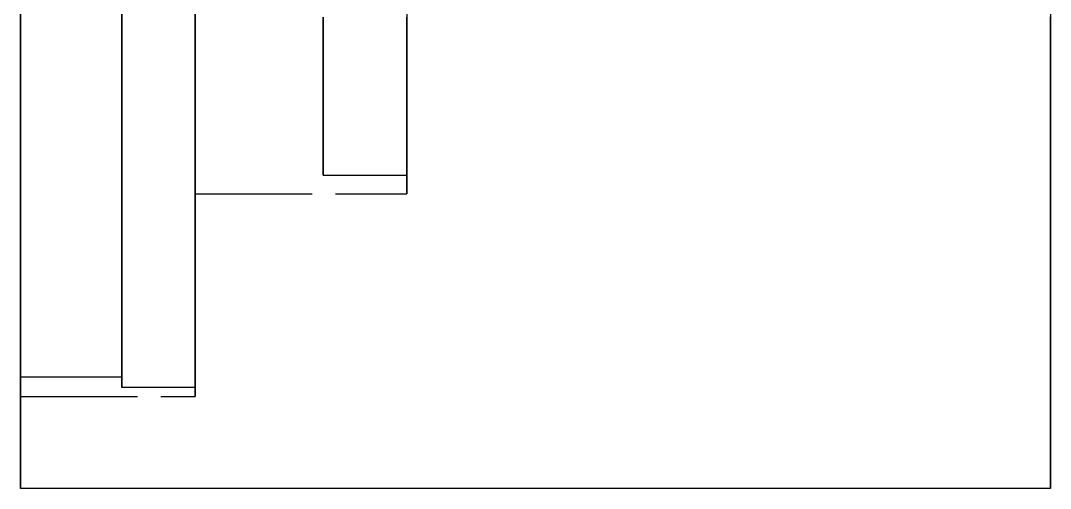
# Model space of a CAD drawing. Header units: millimetres. Extents: x -13 to 234, y -140 to 87.
# Drawn here: x 83.75 to 94.95, y -64.06 to -58.96 of the extents above; entities that cross this region are included whole.
import ezdxf

# ---------------------------------------------------------------- set-up
doc = ezdxf.new("R2010")
doc.units = ezdxf.units.MM
doc.linetypes.add('DASHED', pattern=[1.524, 1.27, -0.254])
doc.layers.add('HIDDEN', color=8, linetype='DASHED')
doc.layers.add('VISIBLE', color=7, linetype='CONTINUOUS')

msp = doc.modelspace()

# ---------------------------------------------------------------- linework, layer by layer
at = {"layer": 'HIDDEN'}
for points in [[(83.75, -58.74571), (83.75, -59.1), (83.75, -59.45429), (83.75, -59.80857), (83.75, -60.16286), (83.75, -60.51714), (83.75, -60.87143), (83.75, -61.22571), (83.75, -61.58), (83.75, -61.93429), (83.75, -62.28857), (83.75, -62.64286), (83.75, -62.99714), (83.75, -63.35143), (83.75, -63.70571), (83.75, -64.06)], [(94.95, -58.74571), (94.95, -59.1), (94.95, -59.45429), (94.95, -59.80857), (94.95, -60.16286), (94.95, -60.51714), (94.95, -60.87143), (94.95, -61.22571), (94.95, -61.58), (94.95, -61.93429), (94.95, -62.28857), (94.95, -62.64286), (94.95, -62.99714), (94.95, -63.35143), (94.95, -63.70571), (94.95, -64.06)], [(83.75, -58.85844), (83.75, -59.14355), (83.75, -59.42866), (83.75, -59.71377), (83.75, -59.99889), (83.75, -60.284), (83.75, -60.56911), (83.75, -60.85422), (83.75, -61.13933), (83.75, -61.42444), (83.75, -61.70955), (83.75, -61.99467), (83.75, -62.27978), (83.75, -62.56489), (83.75, -62.85)], [(83.75, -62.85), (83.75, -62.56489), (83.75, -62.27978), (83.75, -61.99467), (83.75, -61.70955), (83.75, -61.42444), (83.75, -61.13933), (83.75, -60.85422), (83.75, -60.56911), (83.75, -60.284), (83.75, -59.99889), (83.75, -59.71377), (83.75, -59.42866), (83.75, -59.14355), (83.75, -58.85844)], [(83.75, -58.86698), (83.75, -59.18952), (83.75, -59.51206), (83.75, -59.8346), (83.75, -60.15714), (83.75, -60.47968), (83.75, -60.80222), (83.75, -61.12476), (83.75, -61.4473), (83.75, -61.76984), (83.75, -62.09238), (83.75, -62.41492), (83.75, -62.73746), (83.75, -63.06)], [(83.75, -63.06), (83.75, -62.89873), (83.75, -62.73746), (83.75, -62.57619), (83.75, -62.41492), (83.75, -62.25365), (83.75, -62.09238), (83.75, -61.93111), (83.75, -61.76984), (83.75, -61.60857), (83.75, -61.4473), (83.75, -61.28603), (83.75, -61.12476), (83.75, -60.96349), (83.75, -60.80222), (83.75, -60.64095), (83.75, -60.47968), (83.75, -60.31841), (83.75, -60.15714), (83.75, -59.99587), (83.75, -59.8346), (83.75, -59.67333), (83.75, -59.51206), (83.75, -59.35079), (83.75, -59.18952), (83.75, -59.02825), (83.75, -58.86698)], [(84.85, -58.85844), (84.85, -59.14355), (84.85, -59.42866), (84.85, -59.71377), (84.85, -59.99889), (84.85, -60.284), (84.85, -60.56911), (84.85, -60.85422), (84.85, -61.13933), (84.85, -61.42444), (84.85, -61.70955), (84.85, -61.99467), (84.85, -62.27978), (84.85, -62.56489), (84.85, -62.85)], [(84.85, -62.85), (84.85, -62.56489), (84.85, -62.27978), (84.85, -61.99467), (84.85, -61.70955), (84.85, -61.42444), (84.85, -61.13933), (84.85, -60.85422), (84.85, -60.56911), (84.85, -60.284), (84.85, -59.99889), (84.85, -59.71377), (84.85, -59.42866), (84.85, -59.14355), (84.85, -58.85844)], [(85.65, -58.83095), (85.65, -59.08333), (85.65, -59.33571), (85.65, -59.5881), (85.65, -59.84048), (85.65, -60.09286), (85.65, -60.34524), (85.65, -60.59762), (85.65, -60.85)], [(85.65, -58.86698), (85.65, -59.18952), (85.65, -59.51206), (85.65, -59.8346), (85.65, -60.15714), (85.65, -60.47968), (85.65, -60.80222), (85.65, -61.12476), (85.65, -61.4473), (85.65, -61.76984), (85.65, -62.09238), (85.65, -62.41492), (85.65, -62.73746), (85.65, -63.06)], [(85.65, -63.06), (85.65, -62.89873), (85.65, -62.73746), (85.65, -62.57619), (85.65, -62.41492), (85.65, -62.25365), (85.65, -62.09238), (85.65, -61.93111), (85.65, -61.76984), (85.65, -61.60857), (85.65, -61.4473), (85.65, -61.28603), (85.65, -61.12476), (85.65, -60.96349), (85.65, -60.80222), (85.65, -60.64095), (85.65, -60.47968), (85.65, -60.31841), (85.65, -60.15714), (85.65, -59.99587), (85.65, -59.8346), (85.65, -59.67333), (85.65, -59.51206), (85.65, -59.35079), (85.65, -59.18952), (85.65, -59.02825), (85.65, -58.86698)], [(87.95, -58.83095), (87.95, -59.08333), (87.95, -59.33571), (87.95, -59.5881), (87.95, -59.84048), (87.95, -60.09286), (87.95, -60.34524), (87.95, -60.59762), (87.95, -60.85)], [(84.85, -58.93003), (84.85, -59.21788), (84.85, -59.50574), (84.85, -59.79359), (84.85, -60.08145), (84.85, -60.3693), (84.85, -60.65716), (84.85, -60.94501), (84.85, -61.23287), (84.85, -61.52072), (84.85, -61.80858), (84.85, -62.09643), (84.85, -62.38429), (84.85, -62.67214), (84.85, -62.96)], [(84.85, -62.96), (84.85, -62.67214), (84.85, -62.38429), (84.85, -62.09643), (84.85, -61.80858), (84.85, -61.52072), (84.85, -61.23287), (84.85, -60.94501), (84.85, -60.65716), (84.85, -60.3693), (84.85, -60.08145), (84.85, -59.79359), (84.85, -59.50574), (84.85, -59.21788), (84.85, -58.93003)], [(85.65, -58.93003), (85.65, -59.21788), (85.65, -59.50574), (85.65, -59.79359), (85.65, -60.08145), (85.65, -60.3693), (85.65, -60.65716), (85.65, -60.94501), (85.65, -61.23287), (85.65, -61.52072), (85.65, -61.80858), (85.65, -62.09643), (85.65, -62.38429), (85.65, -62.67214), (85.65, -62.96)], [(85.65, -62.96), (85.65, -62.67214), (85.65, -62.38429), (85.65, -62.09643), (85.65, -61.80858), (85.65, -61.52072), (85.65, -61.23287), (85.65, -60.94501), (85.65, -60.65716), (85.65, -60.3693), (85.65, -60.08145), (85.65, -59.79359), (85.65, -59.50574), (85.65, -59.21788), (85.65, -58.93003)], [(85.65, -60.85), (85.65, -60.72381), (85.65, -60.59762), (85.65, -60.47143), (85.65, -60.34524), (85.65, -60.21905), (85.65, -60.09286), (85.65, -59.96667), (85.65, -59.84048), (85.65, -59.71429), (85.65, -59.5881), (85.65, -59.4619), (85.65, -59.33571), (85.65, -59.20952), (85.65, -59.08333), (85.65, -58.95714)], [(87.04, -58.92778), (87.04, -59.17381), (87.04, -59.41984), (87.04, -59.66587), (87.04, -59.9119), (87.04, -60.15794), (87.04, -60.40397), (87.04, -60.65)], [(87.04, -60.65), (87.04, -60.52698), (87.04, -60.40397), (87.04, -60.28095), (87.04, -60.15794), (87.04, -60.03492), (87.04, -59.9119), (87.04, -59.78889), (87.04, -59.66587), (87.04, -59.54286), (87.04, -59.41984), (87.04, -59.29683), (87.04, -59.17381), (87.04, -59.05079), (87.04, -58.92778)], [(87.95, -58.92778), (87.95, -59.17381), (87.95, -59.41984), (87.95, -59.66587), (87.95, -59.9119), (87.95, -60.15794), (87.95, -60.40397), (87.95, -60.65)], [(87.95, -60.65), (87.95, -60.52698), (87.95, -60.40397), (87.95, -60.28095), (87.95, -60.15794), (87.95, -60.03492), (87.95, -59.9119), (87.95, -59.78889), (87.95, -59.66587), (87.95, -59.54286), (87.95, -59.41984), (87.95, -59.29683), (87.95, -59.17381), (87.95, -59.05079), (87.95, -58.92778)], [(87.95, -60.85), (87.95, -60.72381), (87.95, -60.59762), (87.95, -60.47143), (87.95, -60.34524), (87.95, -60.21905), (87.95, -60.09286), (87.95, -59.96667), (87.95, -59.84048), (87.95, -59.71429), (87.95, -59.5881), (87.95, -59.4619), (87.95, -59.33571), (87.95, -59.20952), (87.95, -59.08333), (87.95, -58.95714)], [(87.04, -60.65), (87.95, -60.65)], [(85.65, -60.85), (87.95, -60.85)], [(84.85, -62.85), (83.75, -62.85)], [(85.65, -62.96), (84.85, -62.96)], [(83.75, -63.06), (85.65, -63.06)]]:
    msp.add_lwpolyline(points, dxfattribs=at)
at = {"layer": 'VISIBLE'}
for points in [[(83.75, -64.06), (83.75, -63.88286), (83.75, -63.70571), (83.75, -63.52857), (83.75, -63.35143), (83.75, -63.17429), (83.75, -62.99714), (83.75, -62.82), (83.75, -62.64286), (83.75, -62.46571), (83.75, -62.28857), (83.75, -62.11143), (83.75, -61.93429), (83.75, -61.75714), (83.75, -61.58), (83.75, -61.40286), (83.75, -61.22571), (83.75, -61.04857), (83.75, -60.87143), (83.75, -60.69429), (83.75, -60.51714), (83.75, -60.34), (83.75, -60.16286), (83.75, -59.98571), (83.75, -59.80857), (83.75, -59.63143), (83.75, -59.45429), (83.75, -59.27714), (83.75, -59.1), (83.75, -58.92286)], [(94.95, -64.06), (94.95, -63.88286), (94.95, -63.70571), (94.95, -63.52857), (94.95, -63.35143), (94.95, -63.17429), (94.95, -62.99714), (94.95, -62.82), (94.95, -62.64286), (94.95, -62.46571), (94.95, -62.28857), (94.95, -62.11143), (94.95, -61.93429), (94.95, -61.75714), (94.95, -61.58), (94.95, -61.40286), (94.95, -61.22571), (94.95, -61.04857), (94.95, -60.87143), (94.95, -60.69429), (94.95, -60.51714), (94.95, -60.34), (94.95, -60.16286), (94.95, -59.98571), (94.95, -59.80857), (94.95, -59.63143), (94.95, -59.45429), (94.95, -59.27714), (94.95, -59.1), (94.95, -58.92286)], [(94.95, -64.06), (83.75, -64.06)]]:
    msp.add_lwpolyline(points, dxfattribs=at)

doc.saveas('drawing.dxf')
